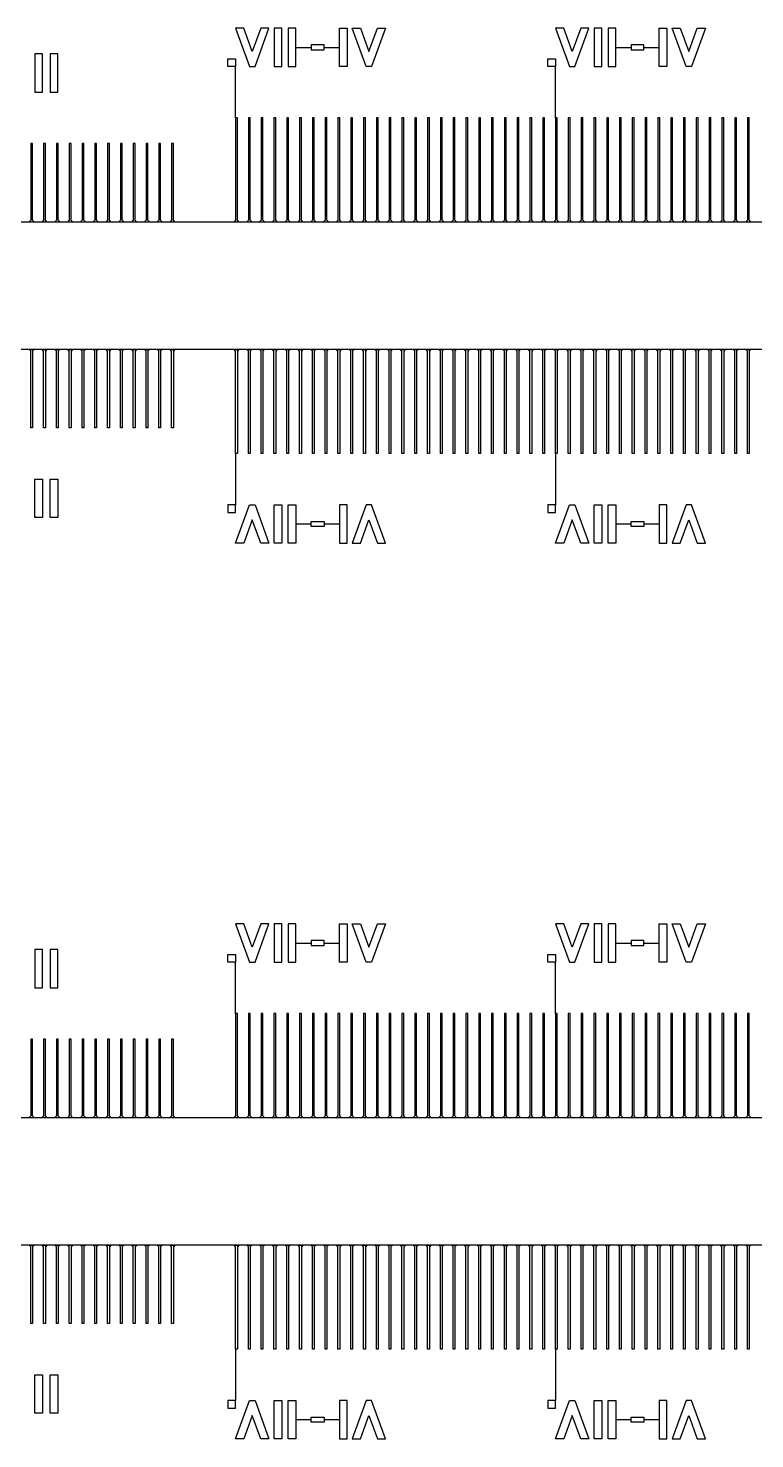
# Model space of a CAD drawing. Extents: x 135699 to 160699, y 112501 to 137501.
# Drawn here: x 147619 to 147903, y 130726 to 131277 of the extents above; entities that cross this region are included whole.
import ezdxf

# ---------------------------------------------------------------- set-up
doc = ezdxf.new("R2010")
doc.units = 13
doc.layers.add('0.7', color=50, linetype='Continuous')
doc.layers.add('Main', color=140, linetype='Continuous')
doc.layers.add('Write', color=7, linetype='Continuous', true_color=0x839eaa)

msp = doc.modelspace()

# ---------------------------------------------------------------- linework, layer by layer
for p, q in [((147723.23, 131269.41), (147729.23, 131269.41)), ((147734.23, 131269.41), (147740.23, 131269.41)), ((147848.23, 131269.41), (147854.23, 131269.41)), ((147859.23, 131269.41), (147865.23, 131269.41)), ((147699.68, 131241.91), (147699.68, 131261.91)), ((147824.68, 131241.91), (147824.68, 131261.91)), ((147699.68, 131110.71), (147699.68, 131090.71)), ((147824.68, 131110.71), (147824.68, 131090.71)), ((147723.23, 131083.21), (147729.23, 131083.21)), ((147734.23, 131083.21), (147740.23, 131083.21)), ((147848.23, 131083.21), (147854.23, 131083.21)), ((147859.23, 131083.21), (147865.23, 131083.21)), ((147723.23, 130919.41), (147729.23, 130919.41)), ((147734.23, 130919.41), (147740.23, 130919.41)), ((147848.23, 130919.41), (147854.23, 130919.41)), ((147859.23, 130919.41), (147865.23, 130919.41)), ((147699.68, 130891.91), (147699.68, 130911.91)), ((147824.68, 130891.91), (147824.68, 130911.91)), ((147699.68, 130760.71), (147699.68, 130740.71)), ((147824.68, 130760.71), (147824.68, 130740.71)), ((147723.23, 130733.21), (147729.23, 130733.21)), ((147734.23, 130733.21), (147740.23, 130733.21)), ((147848.23, 130733.21), (147854.23, 130733.21)), ((147859.23, 130733.21), (147865.23, 130733.21))]:
    msp.add_line(p, q)
at = {"layer": '0.7'}
for points in [[(147700.98, 131201.31), (147700.38, 131201.91), (147700.38, 131241.91), (147699.68, 131241.91), (147699.68, 131201.91), (147699.08, 131201.31)], [(147705.98, 131201.31), (147705.38, 131201.91), (147705.38, 131241.91), (147704.68, 131241.91), (147704.68, 131201.91), (147704.08, 131201.31)], [(147710.98, 131201.31), (147710.38, 131201.91), (147710.38, 131241.91), (147709.68, 131241.91), (147709.68, 131201.91), (147709.08, 131201.31)], [(147715.98, 131201.31), (147715.38, 131201.91), (147715.38, 131241.91), (147714.68, 131241.91), (147714.68, 131201.91), (147714.08, 131201.31)], [(147720.98, 131201.31), (147720.38, 131201.91), (147720.38, 131241.91), (147719.68, 131241.91), (147719.68, 131201.91), (147719.08, 131201.31)], [(147725.98, 131201.31), (147725.38, 131201.91), (147725.38, 131241.91), (147724.68, 131241.91), (147724.68, 131201.91), (147724.08, 131201.31)], [(147730.98, 131201.31), (147730.38, 131201.91), (147730.38, 131241.91), (147729.68, 131241.91), (147729.68, 131201.91), (147729.08, 131201.31)], [(147735.98, 131201.31), (147735.38, 131201.91), (147735.38, 131241.91), (147734.68, 131241.91), (147734.68, 131201.91), (147734.08, 131201.31)], [(147740.98, 131201.31), (147740.38, 131201.91), (147740.38, 131241.91), (147739.68, 131241.91), (147739.68, 131201.91), (147739.08, 131201.31)], [(147745.98, 131201.31), (147745.38, 131201.91), (147745.38, 131241.91), (147744.68, 131241.91), (147744.68, 131201.91), (147744.08, 131201.31)], [(147750.98, 131201.31), (147750.38, 131201.91), (147750.38, 131241.91), (147749.68, 131241.91), (147749.68, 131201.91), (147749.08, 131201.31)], [(147755.98, 131201.31), (147755.38, 131201.91), (147755.38, 131241.91), (147754.68, 131241.91), (147754.68, 131201.91), (147754.08, 131201.31)], [(147760.98, 131201.31), (147760.38, 131201.91), (147760.38, 131241.91), (147759.68, 131241.91), (147759.68, 131201.91), (147759.08, 131201.31)], [(147765.98, 131201.31), (147765.38, 131201.91), (147765.38, 131241.91), (147764.68, 131241.91), (147764.68, 131201.91), (147764.08, 131201.31)], [(147770.98, 131201.31), (147770.38, 131201.91), (147770.38, 131241.91), (147769.68, 131241.91), (147769.68, 131201.91), (147769.08, 131201.31)], [(147775.98, 131201.31), (147775.38, 131201.91), (147775.38, 131241.91), (147774.68, 131241.91), (147774.68, 131201.91), (147774.08, 131201.31)], [(147780.98, 131201.31), (147780.38, 131201.91), (147780.38, 131241.91), (147779.68, 131241.91), (147779.68, 131201.91), (147779.08, 131201.31)], [(147785.98, 131201.31), (147785.38, 131201.91), (147785.38, 131241.91), (147784.68, 131241.91), (147784.68, 131201.91), (147784.08, 131201.31)], [(147790.98, 131201.31), (147790.38, 131201.91), (147790.38, 131241.91), (147789.68, 131241.91), (147789.68, 131201.91), (147789.08, 131201.31)], [(147795.98, 131201.31), (147795.38, 131201.91), (147795.38, 131241.91), (147794.68, 131241.91), (147794.68, 131201.91), (147794.08, 131201.31)], [(147800.98, 131201.31), (147800.38, 131201.91), (147800.38, 131241.91), (147799.68, 131241.91), (147799.68, 131201.91), (147799.08, 131201.31)], [(147805.98, 131201.31), (147805.38, 131201.91), (147805.38, 131241.91), (147804.68, 131241.91), (147804.68, 131201.91), (147804.08, 131201.31)], [(147810.98, 131201.31), (147810.38, 131201.91), (147810.38, 131241.91), (147809.68, 131241.91), (147809.68, 131201.91), (147809.08, 131201.31)], [(147815.98, 131201.31), (147815.38, 131201.91), (147815.38, 131241.91), (147814.68, 131241.91), (147814.68, 131201.91), (147814.08, 131201.31)], [(147820.98, 131201.31), (147820.38, 131201.91), (147820.38, 131241.91), (147819.68, 131241.91), (147819.68, 131201.91), (147819.08, 131201.31)], [(147825.98, 131201.31), (147825.38, 131201.91), (147825.38, 131241.91), (147824.68, 131241.91), (147824.68, 131201.91), (147824.08, 131201.31)], [(147830.98, 131201.31), (147830.38, 131201.91), (147830.38, 131241.91), (147829.68, 131241.91), (147829.68, 131201.91), (147829.08, 131201.31)], [(147835.98, 131201.31), (147835.38, 131201.91), (147835.38, 131241.91), (147834.68, 131241.91), (147834.68, 131201.91), (147834.08, 131201.31)], [(147840.98, 131201.31), (147840.38, 131201.91), (147840.38, 131241.91), (147839.68, 131241.91), (147839.68, 131201.91), (147839.08, 131201.31)], [(147845.98, 131201.31), (147845.38, 131201.91), (147845.38, 131241.91), (147844.68, 131241.91), (147844.68, 131201.91), (147844.08, 131201.31)], [(147850.98, 131201.31), (147850.38, 131201.91), (147850.38, 131241.91), (147849.68, 131241.91), (147849.68, 131201.91), (147849.08, 131201.31)], [(147855.98, 131201.31), (147855.38, 131201.91), (147855.38, 131241.91), (147854.68, 131241.91), (147854.68, 131201.91), (147854.08, 131201.31)], [(147860.98, 131201.31), (147860.38, 131201.91), (147860.38, 131241.91), (147859.68, 131241.91), (147859.68, 131201.91), (147859.08, 131201.31)], [(147865.98, 131201.31), (147865.38, 131201.91), (147865.38, 131241.91), (147864.68, 131241.91), (147864.68, 131201.91), (147864.08, 131201.31)], [(147870.98, 131201.31), (147870.38, 131201.91), (147870.38, 131241.91), (147869.68, 131241.91), (147869.68, 131201.91), (147869.08, 131201.31)], [(147875.98, 131201.31), (147875.38, 131201.91), (147875.38, 131241.91), (147874.68, 131241.91), (147874.68, 131201.91), (147874.08, 131201.31)], [(147880.98, 131201.31), (147880.38, 131201.91), (147880.38, 131241.91), (147879.68, 131241.91), (147879.68, 131201.91), (147879.08, 131201.31)], [(147885.98, 131201.31), (147885.38, 131201.91), (147885.38, 131241.91), (147884.68, 131241.91), (147884.68, 131201.91), (147884.08, 131201.31)], [(147890.98, 131201.31), (147890.38, 131201.91), (147890.38, 131241.91), (147889.68, 131241.91), (147889.68, 131201.91), (147889.08, 131201.31)], [(147895.98, 131201.31), (147895.38, 131201.91), (147895.38, 131241.91), (147894.68, 131241.91), (147894.68, 131201.91), (147894.08, 131201.31)], [(147900.98, 131201.31), (147900.38, 131201.91), (147900.38, 131241.91), (147899.68, 131241.91), (147899.68, 131201.91), (147899.08, 131201.31)], [(147620.98, 131201.31), (147620.38, 131201.91), (147620.38, 131231.91), (147619.68, 131231.91), (147619.68, 131201.91), (147619.08, 131201.31)], [(147625.98, 131201.31), (147625.38, 131201.91), (147625.38, 131231.91), (147624.68, 131231.91), (147624.68, 131201.91), (147624.08, 131201.31)], [(147630.98, 131201.31), (147630.38, 131201.91), (147630.38, 131231.91), (147629.68, 131231.91), (147629.68, 131201.91), (147629.08, 131201.31)], [(147635.98, 131201.31), (147635.38, 131201.91), (147635.38, 131231.91), (147634.68, 131231.91), (147634.68, 131201.91), (147634.08, 131201.31)], [(147640.98, 131201.31), (147640.38, 131201.91), (147640.38, 131231.91), (147639.68, 131231.91), (147639.68, 131201.91), (147639.08, 131201.31)], [(147645.98, 131201.31), (147645.38, 131201.91), (147645.38, 131231.91), (147644.68, 131231.91), (147644.68, 131201.91), (147644.08, 131201.31)], [(147650.98, 131201.31), (147650.38, 131201.91), (147650.38, 131231.91), (147649.68, 131231.91), (147649.68, 131201.91), (147649.08, 131201.31)], [(147655.98, 131201.31), (147655.38, 131201.91), (147655.38, 131231.91), (147654.68, 131231.91), (147654.68, 131201.91), (147654.08, 131201.31)], [(147660.98, 131201.31), (147660.38, 131201.91), (147660.38, 131231.91), (147659.68, 131231.91), (147659.68, 131201.91), (147659.08, 131201.31)], [(147665.98, 131201.31), (147665.38, 131201.91), (147665.38, 131231.91), (147664.68, 131231.91), (147664.68, 131201.91), (147664.08, 131201.31)], [(147670.98, 131201.31), (147670.38, 131201.91), (147670.38, 131231.91), (147669.68, 131231.91), (147669.68, 131201.91), (147669.08, 131201.31)], [(147675.98, 131201.31), (147675.38, 131201.91), (147675.38, 131231.91), (147674.68, 131231.91), (147674.68, 131201.91), (147674.08, 131201.31)], [(147620.98, 131151.31), (147620.38, 131150.71), (147620.38, 131120.71), (147619.68, 131120.71), (147619.68, 131150.71), (147619.08, 131151.31)], [(147625.98, 131151.31), (147625.38, 131150.71), (147625.38, 131120.71), (147624.68, 131120.71), (147624.68, 131150.71), (147624.08, 131151.31)], [(147630.98, 131151.31), (147630.38, 131150.71), (147630.38, 131120.71), (147629.68, 131120.71), (147629.68, 131150.71), (147629.08, 131151.31)], [(147635.98, 131151.31), (147635.38, 131150.71), (147635.38, 131120.71), (147634.68, 131120.71), (147634.68, 131150.71), (147634.08, 131151.31)], [(147640.98, 131151.31), (147640.38, 131150.71), (147640.38, 131120.71), (147639.68, 131120.71), (147639.68, 131150.71), (147639.08, 131151.31)], [(147645.98, 131151.31), (147645.38, 131150.71), (147645.38, 131120.71), (147644.68, 131120.71), (147644.68, 131150.71), (147644.08, 131151.31)], [(147650.98, 131151.31), (147650.38, 131150.71), (147650.38, 131120.71), (147649.68, 131120.71), (147649.68, 131150.71), (147649.08, 131151.31)], [(147655.98, 131151.31), (147655.38, 131150.71), (147655.38, 131120.71), (147654.68, 131120.71), (147654.68, 131150.71), (147654.08, 131151.31)], [(147660.98, 131151.31), (147660.38, 131150.71), (147660.38, 131120.71), (147659.68, 131120.71), (147659.68, 131150.71), (147659.08, 131151.31)], [(147665.98, 131151.31), (147665.38, 131150.71), (147665.38, 131120.71), (147664.68, 131120.71), (147664.68, 131150.71), (147664.08, 131151.31)], [(147670.98, 131151.31), (147670.38, 131150.71), (147670.38, 131120.71), (147669.68, 131120.71), (147669.68, 131150.71), (147669.08, 131151.31)], [(147675.98, 131151.31), (147675.38, 131150.71), (147675.38, 131120.71), (147674.68, 131120.71), (147674.68, 131150.71), (147674.08, 131151.31)], [(147700.98, 131151.31), (147700.38, 131150.71), (147700.38, 131110.71), (147699.68, 131110.71), (147699.68, 131150.71), (147699.08, 131151.31)], [(147705.98, 131151.31), (147705.38, 131150.71), (147705.38, 131110.71), (147704.68, 131110.71), (147704.68, 131150.71), (147704.08, 131151.31)], [(147710.98, 131151.31), (147710.38, 131150.71), (147710.38, 131110.71), (147709.68, 131110.71), (147709.68, 131150.71), (147709.08, 131151.31)], [(147715.98, 131151.31), (147715.38, 131150.71), (147715.38, 131110.71), (147714.68, 131110.71), (147714.68, 131150.71), (147714.08, 131151.31)], [(147720.98, 131151.31), (147720.38, 131150.71), (147720.38, 131110.71), (147719.68, 131110.71), (147719.68, 131150.71), (147719.08, 131151.31)], [(147725.98, 131151.31), (147725.38, 131150.71), (147725.38, 131110.71), (147724.68, 131110.71), (147724.68, 131150.71), (147724.08, 131151.31)], [(147730.98, 131151.31), (147730.38, 131150.71), (147730.38, 131110.71), (147729.68, 131110.71), (147729.68, 131150.71), (147729.08, 131151.31)], [(147735.98, 131151.31), (147735.38, 131150.71), (147735.38, 131110.71), (147734.68, 131110.71), (147734.68, 131150.71), (147734.08, 131151.31)], [(147740.98, 131151.31), (147740.38, 131150.71), (147740.38, 131110.71), (147739.68, 131110.71), (147739.68, 131150.71), (147739.08, 131151.31)], [(147745.98, 131151.31), (147745.38, 131150.71), (147745.38, 131110.71), (147744.68, 131110.71), (147744.68, 131150.71), (147744.08, 131151.31)], [(147750.98, 131151.31), (147750.38, 131150.71), (147750.38, 131110.71), (147749.68, 131110.71), (147749.68, 131150.71), (147749.08, 131151.31)], [(147755.98, 131151.31), (147755.38, 131150.71), (147755.38, 131110.71), (147754.68, 131110.71), (147754.68, 131150.71), (147754.08, 131151.31)], [(147760.98, 131151.31), (147760.38, 131150.71), (147760.38, 131110.71), (147759.68, 131110.71), (147759.68, 131150.71), (147759.08, 131151.31)], [(147765.98, 131151.31), (147765.38, 131150.71), (147765.38, 131110.71), (147764.68, 131110.71), (147764.68, 131150.71), (147764.08, 131151.31)], [(147770.98, 131151.31), (147770.38, 131150.71), (147770.38, 131110.71), (147769.68, 131110.71), (147769.68, 131150.71), (147769.08, 131151.31)], [(147775.98, 131151.31), (147775.38, 131150.71), (147775.38, 131110.71), (147774.68, 131110.71), (147774.68, 131150.71), (147774.08, 131151.31)], [(147780.98, 131151.31), (147780.38, 131150.71), (147780.38, 131110.71), (147779.68, 131110.71), (147779.68, 131150.71), (147779.08, 131151.31)], [(147785.98, 131151.31), (147785.38, 131150.71), (147785.38, 131110.71), (147784.68, 131110.71), (147784.68, 131150.71), (147784.08, 131151.31)], [(147790.98, 131151.31), (147790.38, 131150.71), (147790.38, 131110.71), (147789.68, 131110.71), (147789.68, 131150.71), (147789.08, 131151.31)], [(147795.98, 131151.31), (147795.38, 131150.71), (147795.38, 131110.71), (147794.68, 131110.71), (147794.68, 131150.71), (147794.08, 131151.31)], [(147800.98, 131151.31), (147800.38, 131150.71), (147800.38, 131110.71), (147799.68, 131110.71), (147799.68, 131150.71), (147799.08, 131151.31)], [(147805.98, 131151.31), (147805.38, 131150.71), (147805.38, 131110.71), (147804.68, 131110.71), (147804.68, 131150.71), (147804.08, 131151.31)], [(147810.98, 131151.31), (147810.38, 131150.71), (147810.38, 131110.71), (147809.68, 131110.71), (147809.68, 131150.71), (147809.08, 131151.31)], [(147815.98, 131151.31), (147815.38, 131150.71), (147815.38, 131110.71), (147814.68, 131110.71), (147814.68, 131150.71), (147814.08, 131151.31)], [(147820.98, 131151.31), (147820.38, 131150.71), (147820.38, 131110.71), (147819.68, 131110.71), (147819.68, 131150.71), (147819.08, 131151.31)], [(147825.98, 131151.31), (147825.38, 131150.71), (147825.38, 131110.71), (147824.68, 131110.71), (147824.68, 131150.71), (147824.08, 131151.31)], [(147830.98, 131151.31), (147830.38, 131150.71), (147830.38, 131110.71), (147829.68, 131110.71), (147829.68, 131150.71), (147829.08, 131151.31)], [(147835.98, 131151.31), (147835.38, 131150.71), (147835.38, 131110.71), (147834.68, 131110.71), (147834.68, 131150.71), (147834.08, 131151.31)], [(147840.98, 131151.31), (147840.38, 131150.71), (147840.38, 131110.71), (147839.68, 131110.71), (147839.68, 131150.71), (147839.08, 131151.31)], [(147845.98, 131151.31), (147845.38, 131150.71), (147845.38, 131110.71), (147844.68, 131110.71), (147844.68, 131150.71), (147844.08, 131151.31)], [(147850.98, 131151.31), (147850.38, 131150.71), (147850.38, 131110.71), (147849.68, 131110.71), (147849.68, 131150.71), (147849.08, 131151.31)], [(147855.98, 131151.31), (147855.38, 131150.71), (147855.38, 131110.71), (147854.68, 131110.71), (147854.68, 131150.71), (147854.08, 131151.31)], [(147860.98, 131151.31), (147860.38, 131150.71), (147860.38, 131110.71), (147859.68, 131110.71), (147859.68, 131150.71), (147859.08, 131151.31)], [(147865.98, 131151.31), (147865.38, 131150.71), (147865.38, 131110.71), (147864.68, 131110.71), (147864.68, 131150.71), (147864.08, 131151.31)], [(147870.98, 131151.31), (147870.38, 131150.71), (147870.38, 131110.71), (147869.68, 131110.71), (147869.68, 131150.71), (147869.08, 131151.31)], [(147875.98, 131151.31), (147875.38, 131150.71), (147875.38, 131110.71), (147874.68, 131110.71), (147874.68, 131150.71), (147874.08, 131151.31)], [(147880.98, 131151.31), (147880.38, 131150.71), (147880.38, 131110.71), (147879.68, 131110.71), (147879.68, 131150.71), (147879.08, 131151.31)], [(147885.98, 131151.31), (147885.38, 131150.71), (147885.38, 131110.71), (147884.68, 131110.71), (147884.68, 131150.71), (147884.08, 131151.31)], [(147890.98, 131151.31), (147890.38, 131150.71), (147890.38, 131110.71), (147889.68, 131110.71), (147889.68, 131150.71), (147889.08, 131151.31)], [(147895.98, 131151.31), (147895.38, 131150.71), (147895.38, 131110.71), (147894.68, 131110.71), (147894.68, 131150.71), (147894.08, 131151.31)], [(147900.98, 131151.31), (147900.38, 131150.71), (147900.38, 131110.71), (147899.68, 131110.71), (147899.68, 131150.71), (147899.08, 131151.31)], [(147700.98, 130851.31), (147700.38, 130851.91), (147700.38, 130891.91), (147699.68, 130891.91), (147699.68, 130851.91), (147699.08, 130851.31)], [(147705.98, 130851.31), (147705.38, 130851.91), (147705.38, 130891.91), (147704.68, 130891.91), (147704.68, 130851.91), (147704.08, 130851.31)], [(147710.98, 130851.31), (147710.38, 130851.91), (147710.38, 130891.91), (147709.68, 130891.91), (147709.68, 130851.91), (147709.08, 130851.31)], [(147715.98, 130851.31), (147715.38, 130851.91), (147715.38, 130891.91), (147714.68, 130891.91), (147714.68, 130851.91), (147714.08, 130851.31)], [(147720.98, 130851.31), (147720.38, 130851.91), (147720.38, 130891.91), (147719.68, 130891.91), (147719.68, 130851.91), (147719.08, 130851.31)], [(147725.98, 130851.31), (147725.38, 130851.91), (147725.38, 130891.91), (147724.68, 130891.91), (147724.68, 130851.91), (147724.08, 130851.31)], [(147730.98, 130851.31), (147730.38, 130851.91), (147730.38, 130891.91), (147729.68, 130891.91), (147729.68, 130851.91), (147729.08, 130851.31)], [(147735.98, 130851.31), (147735.38, 130851.91), (147735.38, 130891.91), (147734.68, 130891.91), (147734.68, 130851.91), (147734.08, 130851.31)], [(147740.98, 130851.31), (147740.38, 130851.91), (147740.38, 130891.91), (147739.68, 130891.91), (147739.68, 130851.91), (147739.08, 130851.31)], [(147745.98, 130851.31), (147745.38, 130851.91), (147745.38, 130891.91), (147744.68, 130891.91), (147744.68, 130851.91), (147744.08, 130851.31)], [(147750.98, 130851.31), (147750.38, 130851.91), (147750.38, 130891.91), (147749.68, 130891.91), (147749.68, 130851.91), (147749.08, 130851.31)], [(147755.98, 130851.31), (147755.38, 130851.91), (147755.38, 130891.91), (147754.68, 130891.91), (147754.68, 130851.91), (147754.08, 130851.31)], [(147760.98, 130851.31), (147760.38, 130851.91), (147760.38, 130891.91), (147759.68, 130891.91), (147759.68, 130851.91), (147759.08, 130851.31)], [(147765.98, 130851.31), (147765.38, 130851.91), (147765.38, 130891.91), (147764.68, 130891.91), (147764.68, 130851.91), (147764.08, 130851.31)], [(147770.98, 130851.31), (147770.38, 130851.91), (147770.38, 130891.91), (147769.68, 130891.91), (147769.68, 130851.91), (147769.08, 130851.31)], [(147775.98, 130851.31), (147775.38, 130851.91), (147775.38, 130891.91), (147774.68, 130891.91), (147774.68, 130851.91), (147774.08, 130851.31)], [(147780.98, 130851.31), (147780.38, 130851.91), (147780.38, 130891.91), (147779.68, 130891.91), (147779.68, 130851.91), (147779.08, 130851.31)], [(147785.98, 130851.31), (147785.38, 130851.91), (147785.38, 130891.91), (147784.68, 130891.91), (147784.68, 130851.91), (147784.08, 130851.31)], [(147790.98, 130851.31), (147790.38, 130851.91), (147790.38, 130891.91), (147789.68, 130891.91), (147789.68, 130851.91), (147789.08, 130851.31)], [(147795.98, 130851.31), (147795.38, 130851.91), (147795.38, 130891.91), (147794.68, 130891.91), (147794.68, 130851.91), (147794.08, 130851.31)], [(147800.98, 130851.31), (147800.38, 130851.91), (147800.38, 130891.91), (147799.68, 130891.91), (147799.68, 130851.91), (147799.08, 130851.31)], [(147805.98, 130851.31), (147805.38, 130851.91), (147805.38, 130891.91), (147804.68, 130891.91), (147804.68, 130851.91), (147804.08, 130851.31)], [(147810.98, 130851.31), (147810.38, 130851.91), (147810.38, 130891.91), (147809.68, 130891.91), (147809.68, 130851.91), (147809.08, 130851.31)], [(147815.98, 130851.31), (147815.38, 130851.91), (147815.38, 130891.91), (147814.68, 130891.91), (147814.68, 130851.91), (147814.08, 130851.31)], [(147820.98, 130851.31), (147820.38, 130851.91), (147820.38, 130891.91), (147819.68, 130891.91), (147819.68, 130851.91), (147819.08, 130851.31)], [(147825.98, 130851.31), (147825.38, 130851.91), (147825.38, 130891.91), (147824.68, 130891.91), (147824.68, 130851.91), (147824.08, 130851.31)], [(147830.98, 130851.31), (147830.38, 130851.91), (147830.38, 130891.91), (147829.68, 130891.91), (147829.68, 130851.91), (147829.08, 130851.31)], [(147835.98, 130851.31), (147835.38, 130851.91), (147835.38, 130891.91), (147834.68, 130891.91), (147834.68, 130851.91), (147834.08, 130851.31)], [(147840.98, 130851.31), (147840.38, 130851.91), (147840.38, 130891.91), (147839.68, 130891.91), (147839.68, 130851.91), (147839.08, 130851.31)], [(147845.98, 130851.31), (147845.38, 130851.91), (147845.38, 130891.91), (147844.68, 130891.91), (147844.68, 130851.91), (147844.08, 130851.31)], [(147850.98, 130851.31), (147850.38, 130851.91), (147850.38, 130891.91), (147849.68, 130891.91), (147849.68, 130851.91), (147849.08, 130851.31)], [(147855.98, 130851.31), (147855.38, 130851.91), (147855.38, 130891.91), (147854.68, 130891.91), (147854.68, 130851.91), (147854.08, 130851.31)], [(147860.98, 130851.31), (147860.38, 130851.91), (147860.38, 130891.91), (147859.68, 130891.91), (147859.68, 130851.91), (147859.08, 130851.31)], [(147865.98, 130851.31), (147865.38, 130851.91), (147865.38, 130891.91), (147864.68, 130891.91), (147864.68, 130851.91), (147864.08, 130851.31)], [(147870.98, 130851.31), (147870.38, 130851.91), (147870.38, 130891.91), (147869.68, 130891.91), (147869.68, 130851.91), (147869.08, 130851.31)], [(147875.98, 130851.31), (147875.38, 130851.91), (147875.38, 130891.91), (147874.68, 130891.91), (147874.68, 130851.91), (147874.08, 130851.31)], [(147880.98, 130851.31), (147880.38, 130851.91), (147880.38, 130891.91), (147879.68, 130891.91), (147879.68, 130851.91), (147879.08, 130851.31)], [(147885.98, 130851.31), (147885.38, 130851.91), (147885.38, 130891.91), (147884.68, 130891.91), (147884.68, 130851.91), (147884.08, 130851.31)], [(147890.98, 130851.31), (147890.38, 130851.91), (147890.38, 130891.91), (147889.68, 130891.91), (147889.68, 130851.91), (147889.08, 130851.31)], [(147895.98, 130851.31), (147895.38, 130851.91), (147895.38, 130891.91), (147894.68, 130891.91), (147894.68, 130851.91), (147894.08, 130851.31)], [(147900.98, 130851.31), (147900.38, 130851.91), (147900.38, 130891.91), (147899.68, 130891.91), (147899.68, 130851.91), (147899.08, 130851.31)], [(147620.98, 130851.31), (147620.38, 130851.91), (147620.38, 130881.91), (147619.68, 130881.91), (147619.68, 130851.91), (147619.08, 130851.31)], [(147625.98, 130851.31), (147625.38, 130851.91), (147625.38, 130881.91), (147624.68, 130881.91), (147624.68, 130851.91), (147624.08, 130851.31)], [(147630.98, 130851.31), (147630.38, 130851.91), (147630.38, 130881.91), (147629.68, 130881.91), (147629.68, 130851.91), (147629.08, 130851.31)], [(147635.98, 130851.31), (147635.38, 130851.91), (147635.38, 130881.91), (147634.68, 130881.91), (147634.68, 130851.91), (147634.08, 130851.31)], [(147640.98, 130851.31), (147640.38, 130851.91), (147640.38, 130881.91), (147639.68, 130881.91), (147639.68, 130851.91), (147639.08, 130851.31)], [(147645.98, 130851.31), (147645.38, 130851.91), (147645.38, 130881.91), (147644.68, 130881.91), (147644.68, 130851.91), (147644.08, 130851.31)], [(147650.98, 130851.31), (147650.38, 130851.91), (147650.38, 130881.91), (147649.68, 130881.91), (147649.68, 130851.91), (147649.08, 130851.31)], [(147655.98, 130851.31), (147655.38, 130851.91), (147655.38, 130881.91), (147654.68, 130881.91), (147654.68, 130851.91), (147654.08, 130851.31)], [(147660.98, 130851.31), (147660.38, 130851.91), (147660.38, 130881.91), (147659.68, 130881.91), (147659.68, 130851.91), (147659.08, 130851.31)], [(147665.98, 130851.31), (147665.38, 130851.91), (147665.38, 130881.91), (147664.68, 130881.91), (147664.68, 130851.91), (147664.08, 130851.31)], [(147670.98, 130851.31), (147670.38, 130851.91), (147670.38, 130881.91), (147669.68, 130881.91), (147669.68, 130851.91), (147669.08, 130851.31)], [(147675.98, 130851.31), (147675.38, 130851.91), (147675.38, 130881.91), (147674.68, 130881.91), (147674.68, 130851.91), (147674.08, 130851.31)], [(147620.98, 130801.31), (147620.38, 130800.71), (147620.38, 130770.71), (147619.68, 130770.71), (147619.68, 130800.71), (147619.08, 130801.31)], [(147625.98, 130801.31), (147625.38, 130800.71), (147625.38, 130770.71), (147624.68, 130770.71), (147624.68, 130800.71), (147624.08, 130801.31)], [(147630.98, 130801.31), (147630.38, 130800.71), (147630.38, 130770.71), (147629.68, 130770.71), (147629.68, 130800.71), (147629.08, 130801.31)], [(147635.98, 130801.31), (147635.38, 130800.71), (147635.38, 130770.71), (147634.68, 130770.71), (147634.68, 130800.71), (147634.08, 130801.31)], [(147640.98, 130801.31), (147640.38, 130800.71), (147640.38, 130770.71), (147639.68, 130770.71), (147639.68, 130800.71), (147639.08, 130801.31)], [(147645.98, 130801.31), (147645.38, 130800.71), (147645.38, 130770.71), (147644.68, 130770.71), (147644.68, 130800.71), (147644.08, 130801.31)], [(147650.98, 130801.31), (147650.38, 130800.71), (147650.38, 130770.71), (147649.68, 130770.71), (147649.68, 130800.71), (147649.08, 130801.31)], [(147655.98, 130801.31), (147655.38, 130800.71), (147655.38, 130770.71), (147654.68, 130770.71), (147654.68, 130800.71), (147654.08, 130801.31)], [(147660.98, 130801.31), (147660.38, 130800.71), (147660.38, 130770.71), (147659.68, 130770.71), (147659.68, 130800.71), (147659.08, 130801.31)], [(147665.98, 130801.31), (147665.38, 130800.71), (147665.38, 130770.71), (147664.68, 130770.71), (147664.68, 130800.71), (147664.08, 130801.31)], [(147670.98, 130801.31), (147670.38, 130800.71), (147670.38, 130770.71), (147669.68, 130770.71), (147669.68, 130800.71), (147669.08, 130801.31)], [(147675.98, 130801.31), (147675.38, 130800.71), (147675.38, 130770.71), (147674.68, 130770.71), (147674.68, 130800.71), (147674.08, 130801.31)], [(147700.98, 130801.31), (147700.38, 130800.71), (147700.38, 130760.71), (147699.68, 130760.71), (147699.68, 130800.71), (147699.08, 130801.31)], [(147705.98, 130801.31), (147705.38, 130800.71), (147705.38, 130760.71), (147704.68, 130760.71), (147704.68, 130800.71), (147704.08, 130801.31)], [(147710.98, 130801.31), (147710.38, 130800.71), (147710.38, 130760.71), (147709.68, 130760.71), (147709.68, 130800.71), (147709.08, 130801.31)], [(147715.98, 130801.31), (147715.38, 130800.71), (147715.38, 130760.71), (147714.68, 130760.71), (147714.68, 130800.71), (147714.08, 130801.31)], [(147720.98, 130801.31), (147720.38, 130800.71), (147720.38, 130760.71), (147719.68, 130760.71), (147719.68, 130800.71), (147719.08, 130801.31)], [(147725.98, 130801.31), (147725.38, 130800.71), (147725.38, 130760.71), (147724.68, 130760.71), (147724.68, 130800.71), (147724.08, 130801.31)], [(147730.98, 130801.31), (147730.38, 130800.71), (147730.38, 130760.71), (147729.68, 130760.71), (147729.68, 130800.71), (147729.08, 130801.31)], [(147735.98, 130801.31), (147735.38, 130800.71), (147735.38, 130760.71), (147734.68, 130760.71), (147734.68, 130800.71), (147734.08, 130801.31)], [(147740.98, 130801.31), (147740.38, 130800.71), (147740.38, 130760.71), (147739.68, 130760.71), (147739.68, 130800.71), (147739.08, 130801.31)], [(147745.98, 130801.31), (147745.38, 130800.71), (147745.38, 130760.71), (147744.68, 130760.71), (147744.68, 130800.71), (147744.08, 130801.31)], [(147750.98, 130801.31), (147750.38, 130800.71), (147750.38, 130760.71), (147749.68, 130760.71), (147749.68, 130800.71), (147749.08, 130801.31)], [(147755.98, 130801.31), (147755.38, 130800.71), (147755.38, 130760.71), (147754.68, 130760.71), (147754.68, 130800.71), (147754.08, 130801.31)], [(147760.98, 130801.31), (147760.38, 130800.71), (147760.38, 130760.71), (147759.68, 130760.71), (147759.68, 130800.71), (147759.08, 130801.31)], [(147765.98, 130801.31), (147765.38, 130800.71), (147765.38, 130760.71), (147764.68, 130760.71), (147764.68, 130800.71), (147764.08, 130801.31)], [(147770.98, 130801.31), (147770.38, 130800.71), (147770.38, 130760.71), (147769.68, 130760.71), (147769.68, 130800.71), (147769.08, 130801.31)], [(147775.98, 130801.31), (147775.38, 130800.71), (147775.38, 130760.71), (147774.68, 130760.71), (147774.68, 130800.71), (147774.08, 130801.31)], [(147780.98, 130801.31), (147780.38, 130800.71), (147780.38, 130760.71), (147779.68, 130760.71), (147779.68, 130800.71), (147779.08, 130801.31)], [(147785.98, 130801.31), (147785.38, 130800.71), (147785.38, 130760.71), (147784.68, 130760.71), (147784.68, 130800.71), (147784.08, 130801.31)], [(147790.98, 130801.31), (147790.38, 130800.71), (147790.38, 130760.71), (147789.68, 130760.71), (147789.68, 130800.71), (147789.08, 130801.31)], [(147795.98, 130801.31), (147795.38, 130800.71), (147795.38, 130760.71), (147794.68, 130760.71), (147794.68, 130800.71), (147794.08, 130801.31)], [(147800.98, 130801.31), (147800.38, 130800.71), (147800.38, 130760.71), (147799.68, 130760.71), (147799.68, 130800.71), (147799.08, 130801.31)], [(147805.98, 130801.31), (147805.38, 130800.71), (147805.38, 130760.71), (147804.68, 130760.71), (147804.68, 130800.71), (147804.08, 130801.31)], [(147810.98, 130801.31), (147810.38, 130800.71), (147810.38, 130760.71), (147809.68, 130760.71), (147809.68, 130800.71), (147809.08, 130801.31)], [(147815.98, 130801.31), (147815.38, 130800.71), (147815.38, 130760.71), (147814.68, 130760.71), (147814.68, 130800.71), (147814.08, 130801.31)], [(147820.98, 130801.31), (147820.38, 130800.71), (147820.38, 130760.71), (147819.68, 130760.71), (147819.68, 130800.71), (147819.08, 130801.31)], [(147825.98, 130801.31), (147825.38, 130800.71), (147825.38, 130760.71), (147824.68, 130760.71), (147824.68, 130800.71), (147824.08, 130801.31)], [(147830.98, 130801.31), (147830.38, 130800.71), (147830.38, 130760.71), (147829.68, 130760.71), (147829.68, 130800.71), (147829.08, 130801.31)], [(147835.98, 130801.31), (147835.38, 130800.71), (147835.38, 130760.71), (147834.68, 130760.71), (147834.68, 130800.71), (147834.08, 130801.31)], [(147840.98, 130801.31), (147840.38, 130800.71), (147840.38, 130760.71), (147839.68, 130760.71), (147839.68, 130800.71), (147839.08, 130801.31)], [(147845.98, 130801.31), (147845.38, 130800.71), (147845.38, 130760.71), (147844.68, 130760.71), (147844.68, 130800.71), (147844.08, 130801.31)], [(147850.98, 130801.31), (147850.38, 130800.71), (147850.38, 130760.71), (147849.68, 130760.71), (147849.68, 130800.71), (147849.08, 130801.31)], [(147855.98, 130801.31), (147855.38, 130800.71), (147855.38, 130760.71), (147854.68, 130760.71), (147854.68, 130800.71), (147854.08, 130801.31)], [(147860.98, 130801.31), (147860.38, 130800.71), (147860.38, 130760.71), (147859.68, 130760.71), (147859.68, 130800.71), (147859.08, 130801.31)], [(147865.98, 130801.31), (147865.38, 130800.71), (147865.38, 130760.71), (147864.68, 130760.71), (147864.68, 130800.71), (147864.08, 130801.31)], [(147870.98, 130801.31), (147870.38, 130800.71), (147870.38, 130760.71), (147869.68, 130760.71), (147869.68, 130800.71), (147869.08, 130801.31)], [(147875.98, 130801.31), (147875.38, 130800.71), (147875.38, 130760.71), (147874.68, 130760.71), (147874.68, 130800.71), (147874.08, 130801.31)], [(147880.98, 130801.31), (147880.38, 130800.71), (147880.38, 130760.71), (147879.68, 130760.71), (147879.68, 130800.71), (147879.08, 130801.31)], [(147885.98, 130801.31), (147885.38, 130800.71), (147885.38, 130760.71), (147884.68, 130760.71), (147884.68, 130800.71), (147884.08, 130801.31)], [(147890.98, 130801.31), (147890.38, 130800.71), (147890.38, 130760.71), (147889.68, 130760.71), (147889.68, 130800.71), (147889.08, 130801.31)], [(147895.98, 130801.31), (147895.38, 130800.71), (147895.38, 130760.71), (147894.68, 130760.71), (147894.68, 130800.71), (147894.08, 130801.31)], [(147900.98, 130801.31), (147900.38, 130800.71), (147900.38, 130760.71), (147899.68, 130760.71), (147899.68, 130800.71), (147899.08, 130801.31)]]:
    msp.add_lwpolyline(points, close=True, dxfattribs=at)
at = {"layer": 'Main'}
for points in [[(150449.08, 131201.31, -0.414214), (150549.08, 131101.31), (150549.08, 130901.31, -0.414214), (150449.08, 130801.31), (145949.08, 130801.31, -0.414214), (145849.08, 130901.31), (145849.08, 131101.31, -0.414214), (145949.08, 131201.31)], [(150449.08, 131151.31), (145949.08, 131151.31, 0.414214), (145899.08, 131101.31), (145899.08, 130901.31, 0.414214), (145949.08, 130851.31), (150449.08, 130851.31, 0.414214), (150499.08, 130901.31), (150499.08, 131101.31, 0.414214)]]:
    msp.add_lwpolyline(points, format="xyb", close=True, dxfattribs=at)
at = {"layer": 'Write'}
for points in [[(147706.21, 131267.76), (147702.87, 131276.91), (147699.68, 131276.91), (147705.14, 131261.91), (147707.27, 131261.91), (147712.73, 131276.91), (147709.54, 131276.91)], [(147717.73, 131261.91), (147717.73, 131276.91), (147714.73, 131276.91), (147714.73, 131261.91)], [(147723.23, 131261.91), (147723.23, 131276.91), (147720.23, 131276.91), (147720.23, 131261.91)], [(147740.23, 131261.91), (147740.23, 131276.91), (147743.23, 131276.91), (147743.23, 131261.91)], [(147751.75, 131267.76), (147755.08, 131276.91), (147758.28, 131276.91), (147752.82, 131261.91), (147750.69, 131261.91), (147745.23, 131276.91), (147748.42, 131276.91)], [(147831.21, 131267.76), (147827.87, 131276.91), (147824.68, 131276.91), (147830.14, 131261.91), (147832.27, 131261.91), (147837.73, 131276.91), (147834.54, 131276.91)], [(147842.73, 131261.91), (147842.73, 131276.91), (147839.73, 131276.91), (147839.73, 131261.91)], [(147848.23, 131261.91), (147848.23, 131276.91), (147845.23, 131276.91), (147845.23, 131261.91)], [(147865.23, 131261.91), (147865.23, 131276.91), (147868.23, 131276.91), (147868.23, 131261.91)], [(147876.75, 131267.76), (147880.08, 131276.91), (147883.28, 131276.91), (147877.82, 131261.91), (147875.69, 131261.91), (147870.23, 131276.91), (147873.42, 131276.91)], [(147734.23, 131268.41), (147734.23, 131270.41), (147729.23, 131270.41), (147729.23, 131268.41)], [(147859.23, 131268.41), (147859.23, 131270.41), (147854.23, 131270.41), (147854.23, 131268.41)], [(147624.23, 131251.91), (147624.23, 131266.91), (147621.23, 131266.91), (147621.23, 131251.91)], [(147630.23, 131251.91), (147630.23, 131266.91), (147627.23, 131266.91), (147627.23, 131251.91)], [(147696.68, 131261.91), (147696.68, 131264.91), (147699.68, 131264.91), (147699.68, 131261.91)], [(147821.68, 131261.91), (147821.68, 131264.91), (147824.68, 131264.91), (147824.68, 131261.91)], [(147624.23, 131100.71), (147624.23, 131085.71), (147621.23, 131085.71), (147621.23, 131100.71)], [(147630.23, 131100.71), (147630.23, 131085.71), (147627.23, 131085.71), (147627.23, 131100.71)], [(147696.68, 131090.71), (147696.68, 131087.71), (147699.68, 131087.71), (147699.68, 131090.71)], [(147706.21, 131084.86), (147702.87, 131075.71), (147699.68, 131075.71), (147705.14, 131090.71), (147707.27, 131090.71), (147712.73, 131075.71), (147709.54, 131075.71)], [(147717.73, 131090.71), (147717.73, 131075.71), (147714.73, 131075.71), (147714.73, 131090.71)], [(147723.23, 131090.71), (147723.23, 131075.71), (147720.23, 131075.71), (147720.23, 131090.71)], [(147740.23, 131090.71), (147740.23, 131075.71), (147743.23, 131075.71), (147743.23, 131090.71)], [(147751.75, 131084.86), (147755.08, 131075.71), (147758.28, 131075.71), (147752.82, 131090.71), (147750.69, 131090.71), (147745.23, 131075.71), (147748.42, 131075.71)], [(147821.68, 131090.71), (147821.68, 131087.71), (147824.68, 131087.71), (147824.68, 131090.71)], [(147831.21, 131084.86), (147827.87, 131075.71), (147824.68, 131075.71), (147830.14, 131090.71), (147832.27, 131090.71), (147837.73, 131075.71), (147834.54, 131075.71)], [(147842.73, 131090.71), (147842.73, 131075.71), (147839.73, 131075.71), (147839.73, 131090.71)], [(147848.23, 131090.71), (147848.23, 131075.71), (147845.23, 131075.71), (147845.23, 131090.71)], [(147865.23, 131090.71), (147865.23, 131075.71), (147868.23, 131075.71), (147868.23, 131090.71)], [(147876.75, 131084.86), (147880.08, 131075.71), (147883.28, 131075.71), (147877.82, 131090.71), (147875.69, 131090.71), (147870.23, 131075.71), (147873.42, 131075.71)], [(147734.23, 131084.21), (147734.23, 131082.21), (147729.23, 131082.21), (147729.23, 131084.21)], [(147859.23, 131084.21), (147859.23, 131082.21), (147854.23, 131082.21), (147854.23, 131084.21)], [(147706.21, 130917.76), (147702.87, 130926.91), (147699.68, 130926.91), (147705.14, 130911.91), (147707.27, 130911.91), (147712.73, 130926.91), (147709.54, 130926.91)], [(147717.73, 130911.91), (147717.73, 130926.91), (147714.73, 130926.91), (147714.73, 130911.91)], [(147723.23, 130911.91), (147723.23, 130926.91), (147720.23, 130926.91), (147720.23, 130911.91)], [(147740.23, 130911.91), (147740.23, 130926.91), (147743.23, 130926.91), (147743.23, 130911.91)], [(147751.75, 130917.76), (147755.08, 130926.91), (147758.28, 130926.91), (147752.82, 130911.91), (147750.69, 130911.91), (147745.23, 130926.91), (147748.42, 130926.91)], [(147831.21, 130917.76), (147827.87, 130926.91), (147824.68, 130926.91), (147830.14, 130911.91), (147832.27, 130911.91), (147837.73, 130926.91), (147834.54, 130926.91)], [(147842.73, 130911.91), (147842.73, 130926.91), (147839.73, 130926.91), (147839.73, 130911.91)], [(147848.23, 130911.91), (147848.23, 130926.91), (147845.23, 130926.91), (147845.23, 130911.91)], [(147865.23, 130911.91), (147865.23, 130926.91), (147868.23, 130926.91), (147868.23, 130911.91)], [(147876.75, 130917.76), (147880.08, 130926.91), (147883.28, 130926.91), (147877.82, 130911.91), (147875.69, 130911.91), (147870.23, 130926.91), (147873.42, 130926.91)], [(147624.23, 130901.91), (147624.23, 130916.91), (147621.23, 130916.91), (147621.23, 130901.91)], [(147630.23, 130901.91), (147630.23, 130916.91), (147627.23, 130916.91), (147627.23, 130901.91)], [(147734.23, 130918.41), (147734.23, 130920.41), (147729.23, 130920.41), (147729.23, 130918.41)], [(147859.23, 130918.41), (147859.23, 130920.41), (147854.23, 130920.41), (147854.23, 130918.41)], [(147696.68, 130911.91), (147696.68, 130914.91), (147699.68, 130914.91), (147699.68, 130911.91)], [(147821.68, 130911.91), (147821.68, 130914.91), (147824.68, 130914.91), (147824.68, 130911.91)], [(147624.23, 130750.71), (147624.23, 130735.71), (147621.23, 130735.71), (147621.23, 130750.71)], [(147630.23, 130750.71), (147630.23, 130735.71), (147627.23, 130735.71), (147627.23, 130750.71)], [(147696.68, 130740.71), (147696.68, 130737.71), (147699.68, 130737.71), (147699.68, 130740.71)], [(147706.21, 130734.86), (147702.87, 130725.71), (147699.68, 130725.71), (147705.14, 130740.71), (147707.27, 130740.71), (147712.73, 130725.71), (147709.54, 130725.71)], [(147717.73, 130740.71), (147717.73, 130725.71), (147714.73, 130725.71), (147714.73, 130740.71)], [(147723.23, 130740.71), (147723.23, 130725.71), (147720.23, 130725.71), (147720.23, 130740.71)], [(147740.23, 130740.71), (147740.23, 130725.71), (147743.23, 130725.71), (147743.23, 130740.71)], [(147751.75, 130734.86), (147755.08, 130725.71), (147758.28, 130725.71), (147752.82, 130740.71), (147750.69, 130740.71), (147745.23, 130725.71), (147748.42, 130725.71)], [(147821.68, 130740.71), (147821.68, 130737.71), (147824.68, 130737.71), (147824.68, 130740.71)], [(147831.21, 130734.86), (147827.87, 130725.71), (147824.68, 130725.71), (147830.14, 130740.71), (147832.27, 130740.71), (147837.73, 130725.71), (147834.54, 130725.71)], [(147842.73, 130740.71), (147842.73, 130725.71), (147839.73, 130725.71), (147839.73, 130740.71)], [(147848.23, 130740.71), (147848.23, 130725.71), (147845.23, 130725.71), (147845.23, 130740.71)], [(147865.23, 130740.71), (147865.23, 130725.71), (147868.23, 130725.71), (147868.23, 130740.71)], [(147876.75, 130734.86), (147880.08, 130725.71), (147883.28, 130725.71), (147877.82, 130740.71), (147875.69, 130740.71), (147870.23, 130725.71), (147873.42, 130725.71)], [(147734.23, 130734.21), (147734.23, 130732.21), (147729.23, 130732.21), (147729.23, 130734.21)], [(147859.23, 130734.21), (147859.23, 130732.21), (147854.23, 130732.21), (147854.23, 130734.21)]]:
    msp.add_lwpolyline(points, close=True, dxfattribs=at)

doc.saveas('drawing.dxf')
